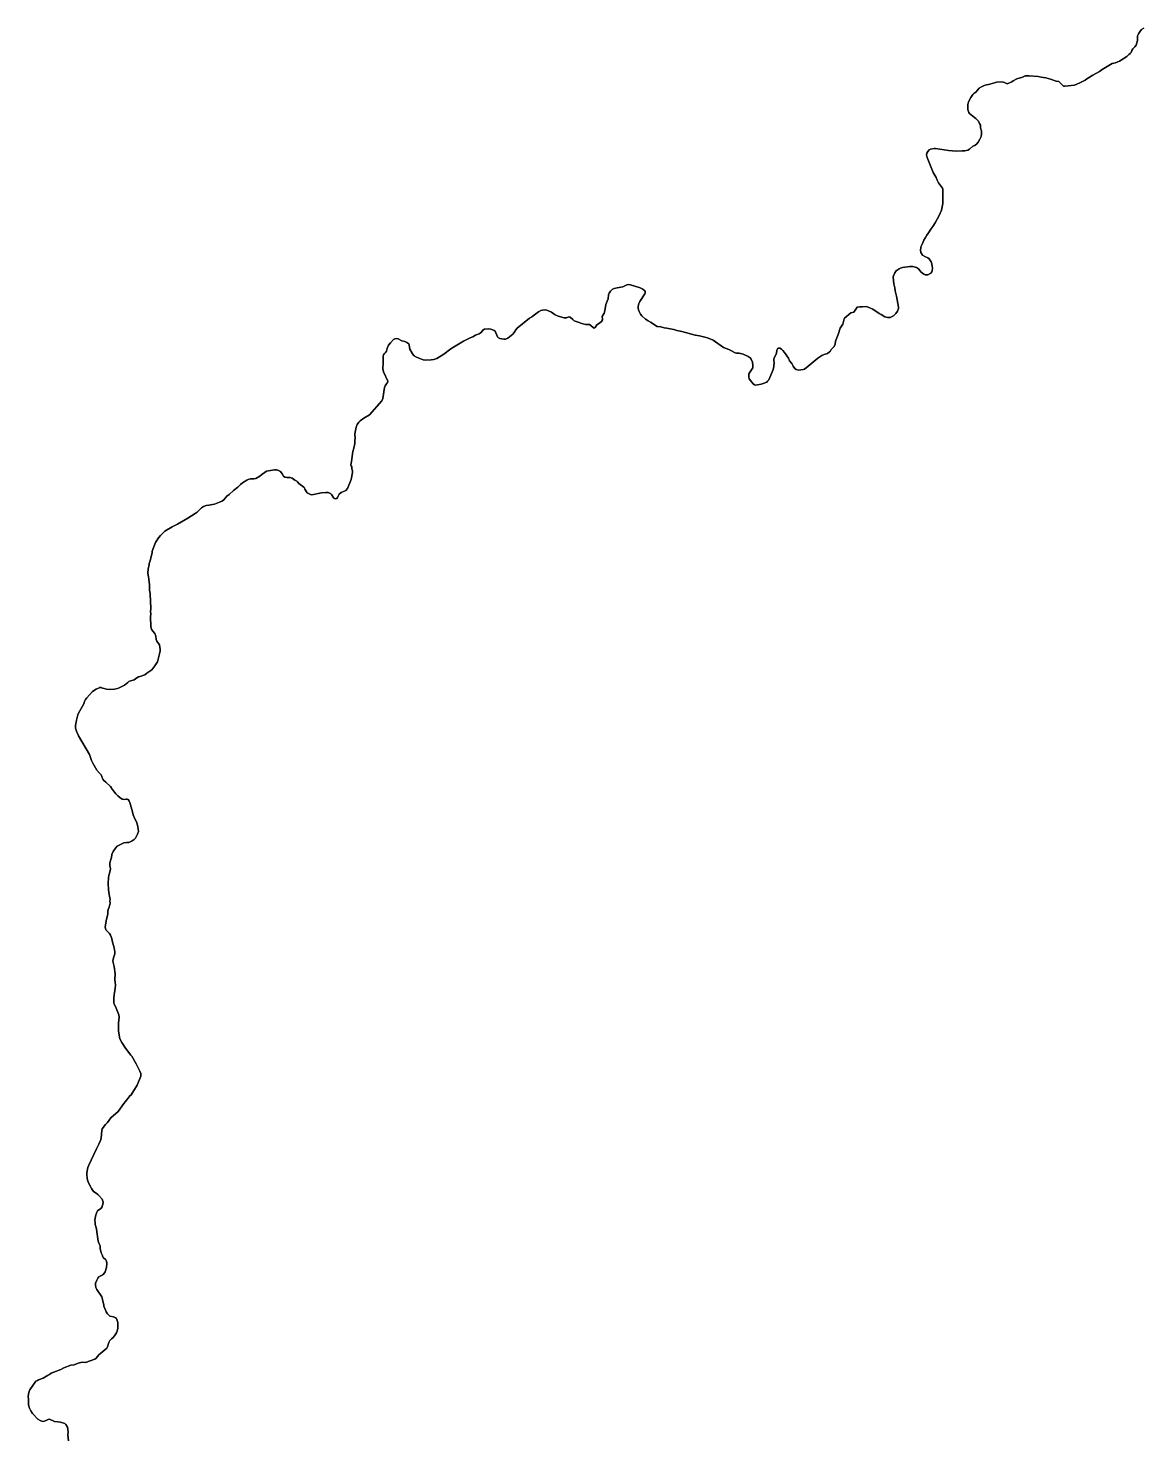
# Model space of a CAD drawing. Header units: inches. Extents: x 141448 to 685535, y 3466439 to 4099221.
# Drawn here: x 550449 to 563096, y 3683531 to 3699493 of the extents above; entities that cross this region are included whole.
import ezdxf

# ---------------------------------------------------------------- set-up
doc = ezdxf.new("R2010")
doc.units = ezdxf.units.IN
doc.header["$MEASUREMENT"] = 0
doc.layers.add('az_county', color=7, linetype='Continuous')

msp = doc.modelspace()

# ---------------------------------------------------------------- linework, layer by layer
at = {"layer": 'az_county'}
for points in [[(563096.8125, 3699493), (563069.3125, 3699478), (563049.9375, 3699453), (563034.1875, 3699426.75), (563022.6875, 3699404.5), (563025, 3699352.75), (563007, 3699300.25), (562994.75, 3699281), (562971.6875, 3699260.25), (562958.25, 3699240.25), (562951, 3699216.75), (562942.25, 3699205.5), (562925.5, 3699194.75), (562902.375, 3699173.25), (562819.75, 3699118.75), (562799.875, 3699112.75), (562775.25, 3699101), (562737.6875, 3699092.5), (562622.6875, 3699023.75), (562594, 3699002), (562517.1875, 3698960), (562448.875, 3698918.25), (562428.6875, 3698902.25), (562369.6875, 3698874.75), (562337.875, 3698856.25), (562309.5, 3698847.5), (562199.5, 3698834.25), (562184.875, 3698834.5), (562176.1875, 3698842.25), (562156.375, 3698867.25), (562131.375, 3698886.5), (562101.25, 3698893.5), (562036.5, 3698916), (561983, 3698929), (561931, 3698936.5), (561896, 3698944), (561797.5, 3698953.25), (561749.875, 3698953), (561719.25, 3698938), (561656.375, 3698918.25), (561615, 3698895.75), (561600, 3698884.75), (561544.6875, 3698860.75), (561516.6875, 3698878), (561491.5, 3698883.25), (561427, 3698879.5), (561402.75, 3698874.5), (561350.75, 3698857.25), (561334.375, 3698853.5), (561311.25, 3698851.75), (561286.5, 3698842.25), (561257.1875, 3698828), (561229.75, 3698811.25), (561208.25, 3698789.75), (561190.6875, 3698768), (561173.25, 3698755.75), (561156.6875, 3698740), (561134.5, 3698708.25), (561106.1875, 3698657.25), (561099.1875, 3698626.75), (561099.1875, 3698587), (561101.375, 3698572.25), (561112.875, 3698536), (561118.6875, 3698526.5), (561175.6875, 3698480), (561191.75, 3698469.5), (561220.875, 3698438), (561233.875, 3698411), (561242.875, 3698394.75), (561242.1875, 3698378.25), (561244.5, 3698363.25), (561255.375, 3698326.25), (561255.875, 3698314), (561257, 3698290.75), (561251.1875, 3698264.5), (561235.375, 3698234.75), (561217.1875, 3698200), (561203.6875, 3698180.5), (561178, 3698161.5), (561158.75, 3698153), (561117.75, 3698119.25), (561102.1875, 3698109.25), (561065.75, 3698100.75), (561035.875, 3698102.75), (560973.75, 3698096.75), (560882, 3698106), (560735.5, 3698129), (560719.6875, 3698129.25), (560676.5, 3698121), (560660.375, 3698111.5), (560646.25, 3698094), (560635.875, 3698074), (560631, 3698055.75), (560638.6875, 3698026), (560708.375, 3697857.75), (560741.25, 3697800.25), (560753.25, 3697768.75), (560767.5, 3697740.5), (560812.1875, 3697679.75), (560816.1875, 3697667), (560818.25, 3697596.75), (560816.1875, 3697506.5), (560802.6875, 3697431), (560775.875, 3697368.5), (560730.75, 3697287.25), (560704, 3697243), (560679.875, 3697214.25), (560655.5, 3697172.5), (560634.375, 3697146.25), (560621.1875, 3697118.25), (560600.75, 3697087.75), (560585.5, 3697049.5), (560571.1875, 3697020.5), (560566.75, 3697004.25), (560565.75, 3696975.75), (560568.375, 3696948.25), (560586.375, 3696920.75), (560613.1875, 3696902), (560645.25, 3696889.75), (560662.1875, 3696876.25), (560683.25, 3696842.5), (560692.5, 3696820.75), (560696.875, 3696796), (560698.375, 3696770.25), (560696.75, 3696742.75), (560691.1875, 3696728.75), (560679.875, 3696715.5), (560645.75, 3696696.25), (560617.6875, 3696696.5), (560602.75, 3696704.75), (560570.875, 3696726.75), (560539.375, 3696762.5), (560517.5, 3696778.25), (560478.75, 3696788.75), (560442.75, 3696790.75), (560358.25, 3696780.75), (560335.875, 3696772.25), (560320.25, 3696763.75), (560289.875, 3696741.25), (560271.1875, 3696717), (560259.375, 3696684.75), (560255.875, 3696675), (560258.5, 3696629.25), (560263.25, 3696592.75), (560273.1875, 3696549.25), (560276, 3696514), (560291.25, 3696454), (560314.6875, 3696330.25), (560313.25, 3696314.75), (560301.375, 3696283.25), (560283.375, 3696256.5), (560257.875, 3696232), (560221.25, 3696212), (560188.875, 3696211.5), (560161.25, 3696218.75), (560116.5, 3696246.5), (560095.375, 3696256.25), (560023.1875, 3696306), (559950.25, 3696335.5), (559901.5, 3696333.25), (559875.25, 3696334.25), (559846.75, 3696329.25), (559808.25, 3696270.75), (559774.25, 3696264.75), (559702.25, 3696205.25), (559697, 3696195.75), (559684.1875, 3696138.25), (559652.6875, 3696092.5), (559629.1875, 3696018.5), (559623.1875, 3695999.5), (559600.5, 3695942.75), (559595.375, 3695909), (559585.75, 3695884.25), (559552.75, 3695848.5), (559540.5, 3695827.75), (559533.375, 3695821), (559510.75, 3695805), (559473.25, 3695794.25), (559447.375, 3695783), (559400.75, 3695751.5), (559331.1875, 3695692.75), (559247.1875, 3695627.25), (559233.25, 3695622), (559182.25, 3695614.25), (559155.1875, 3695623.25), (559138.875, 3695634.25), (559119.1875, 3695661.75), (559103.6875, 3695688.75), (559077.1875, 3695721), (559066.375, 3695751.25), (559022.375, 3695815.75), (559004.5, 3695838.25), (558988.25, 3695853), (558970.25, 3695864.25), (558955.6875, 3695863), (558942.875, 3695857.75), (558936.1875, 3695843), (558931, 3695807.25), (558925.6875, 3695787), (558908.6875, 3695762.75), (558903.25, 3695738.75), (558906.1875, 3695685.25), (558901.5, 3695674.75), (558899.75, 3695655.75), (558892.25, 3695621.75), (558868.6875, 3695556.5), (558843.875, 3695506.25), (558831, 3695488.75), (558820.25, 3695478.75), (558779.875, 3695462.25), (558758.1875, 3695455.25), (558714.5, 3695448), (558695.6875, 3695446.75), (558682.1875, 3695448.75), (558667.1875, 3695460), (558623.25, 3695518.5), (558618.875, 3695540.25), (558617.25, 3695573.25), (558662.1875, 3695642.75), (558662.5, 3695673.5), (558658.375, 3695707.5), (558645.25, 3695738.75), (558632.5, 3695753), (558611.875, 3695771.25), (558554.25, 3695798.25), (558510.1875, 3695808), (558476.5, 3695808.25), (558462.375, 3695812), (558414, 3695836.25), (558392.875, 3695850.75), (558360.75, 3695862.5), (558331.25, 3695870.75), (558212.1875, 3695955), (558148.375, 3695983), (558058.1875, 3696005.75), (558014.75, 3696011.75), (558008.6875, 3696012.75), (557859.6875, 3696053.25), (557800.75, 3696065.75), (557766.375, 3696077.25), (557726.6875, 3696083.25), (557689.875, 3696091.75), (557658.6875, 3696094.75), (557621.875, 3696104.5), (557580.25, 3696109.25), (557503, 3696160.75), (557478.375, 3696173.25), (557447.5, 3696193.25), (557404.75, 3696231), (557391, 3696249.25), (557374, 3696280), (557366.875, 3696299.25), (557363.5, 3696318.25), (557363.1875, 3696337.75), (557371.1875, 3696370.75), (557384.1875, 3696394.75), (557440, 3696479.5), (557442.875, 3696488.25), (557443.75, 3696509), (557417.6875, 3696534), (557387.5, 3696547.5), (557275.75, 3696581.5), (557250.1875, 3696585.25), (557236.75, 3696582.75), (557214.25, 3696572.5), (557190.1875, 3696558.5), (557126.25, 3696549.5), (557092.75, 3696542.75), (557071, 3696532.5), (557051.25, 3696511.5), (557035.1875, 3696486.75), (557027.5, 3696469.5), (557021.6875, 3696423), (557013.5, 3696399), (556996.5, 3696360.75), (556985, 3696286.75), (556978.1875, 3696262.25), (556956.25, 3696223.25), (556959.875, 3696194.75), (556959.375, 3696184.25), (556948.1875, 3696166.5), (556925.25, 3696147.75), (556893.25, 3696129.5), (556876.1875, 3696099.75), (556867.6875, 3696091.75), (556856, 3696094.5), (556826.875, 3696123.25), (556810.75, 3696133.25), (556769.25, 3696133.75), (556736.1875, 3696141.25), (556670.5, 3696161.25), (556639.75, 3696174.75), (556621.25, 3696187.75), (556593.875, 3696214.75), (556578.5, 3696218.75), (556552.5, 3696209.75), (556525.6875, 3696207.5), (556457.6875, 3696225.75), (556423.75, 3696242.75), (556411.375, 3696251), (556379.875, 3696272), (556326.875, 3696296.5), (556298.25, 3696297.25), (556259.25, 3696289.75), (556232.1875, 3696274.75), (556159.25, 3696219), (556132, 3696202.75), (555991.25, 3696089.5), (555975.1875, 3696071), (555959.1875, 3696043.25), (555942.375, 3696022.25), (555887, 3695978.25), (555859.1875, 3695968), (555842.1875, 3695965.25), (555794.375, 3695975.5), (555780.75, 3695981.25), (555769, 3695993.75), (555742.875, 3696055.75), (555729.875, 3696065.75), (555705.25, 3696077), (555691.75, 3696078), (555662.375, 3696085.25), (555621, 3696078.5), (555604, 3696068.25), (555583.1875, 3696043.5), (555560.875, 3696027.25), (555517.875, 3696010), (555488.75, 3695994.75), (555458.5, 3695983.25), (555384.75, 3695945.25), (555251.875, 3695864.75), (555224.75, 3695846.5), (555160.375, 3695794.75), (555081.875, 3695746.25), (555047.25, 3695735.25), (555016.25, 3695730.75), (554955.25, 3695728.5), (554925.875, 3695731), (554851.5, 3695760.75), (554824.375, 3695779.25), (554802.1875, 3695804), (554802, 3695809.25), (554776.6875, 3695854), (554771.375, 3695873.5), (554766.5, 3695905.25), (554762.75, 3695912.25), (554742.375, 3695927.25), (554718.875, 3695939), (554684.5, 3695948.75), (554642.1875, 3695970), (554626.75, 3695972.25), (554604.75, 3695971.75), (554589.6875, 3695964.25), (554556.875, 3695923.25), (554535.25, 3695900.25), (554521.1875, 3695873.25), (554516.5, 3695859.75), (554512.1875, 3695832), (554500.1875, 3695816.5), (554487.6875, 3695804.25), (554477.5, 3695788.75), (554472.875, 3695772.75), (554473.6875, 3695698.25), (554469.875, 3695629.75), (554476, 3695597.75), (554525.5, 3695491), (554523.375, 3695476.25), (554510.25, 3695461.5), (554495.375, 3695438), (554488.375, 3695419.5), (554468, 3695292.75), (554457.5, 3695267), (554317.5, 3695108.75), (554253.5, 3695069.25), (554211.375, 3695039.75), (554197.6875, 3695024.75), (554178.5, 3694998.75), (554166.875, 3694968.75), (554151.1875, 3694893.25), (554151.375, 3694877.25), (554156.1875, 3694850), (554153.75, 3694811.5), (554150, 3694784.5), (554140.5, 3694731.75), (554129.1875, 3694691.25), (554114.6875, 3694580), (554106.75, 3694542), (554109.375, 3694531), (554116.25, 3694519.75), (554119.5, 3694508.75), (554119.1875, 3694495.25), (554125, 3694474.75), (554126.6875, 3694453.25), (554108.5, 3694376.75), (554068.25, 3694274.5), (554050.875, 3694252.25), (553995.1875, 3694229.25), (553974.1875, 3694208), (553956.5, 3694171.75), (553946.375, 3694161.25), (553928.1875, 3694155.25), (553912.75, 3694164.25), (553885.6875, 3694207), (553876.375, 3694217.25), (553848.75, 3694227.25), (553824.25, 3694229.25), (553774.25, 3694224.5), (553666, 3694202.25), (553648.875, 3694207), (553612.5, 3694224.75), (553586.1875, 3694267.5), (553581, 3694281.25), (553574.75, 3694288.75), (553516.6875, 3694331.5), (553502.875, 3694350.25), (553494.75, 3694358), (553472.6875, 3694366.75), (553441.1875, 3694388.75), (553419.6875, 3694398), (553381.25, 3694396.25), (553357.875, 3694401.25), (553343.6875, 3694412), (553327.875, 3694440.25), (553307.875, 3694466.25), (553285.75, 3694477.25), (553262.5, 3694483), (553240.5, 3694485.25), (553196.5, 3694477.75), (553151, 3694470), (553098, 3694431.75), (553075.1875, 3694411.25), (553028, 3694386), (553007.875, 3694382.5), (552968.25, 3694381.25), (552942.75, 3694374), (552926.375, 3694367), (552879.25, 3694337.5), (552854.6875, 3694317.5), (552824.6875, 3694290), (552775.875, 3694250), (552727.875, 3694205.75), (552701.375, 3694185.25), (552661.875, 3694142.25), (552644.375, 3694130.25), (552616.5, 3694116.5), (552560.1875, 3694095.25), (552498.75, 3694083.25), (552467.6875, 3694080.75), (552436.75, 3694068.5), (552412.6875, 3694052.75), (552365.25, 3694005.75), (552342.25, 3693990.5), (552258.375, 3693937.75), (552140, 3693869), (552080.75, 3693838.5), (551998.6875, 3693791.25), (551948.25, 3693741.5), (551926.1875, 3693714.25), (551894.1875, 3693659.25), (551855.5, 3693564.5), (551853.375, 3693548.75), (551830.6875, 3693453.75), (551820.875, 3693421.75), (551818.875, 3693412.25), (551808, 3693356.75), (551805, 3693318.75), (551818, 3693244), (551824.6875, 3693180.75), (551824.5, 3693120.25), (551831.875, 3693081.25), (551831, 3693058.75), (551836.1875, 3693012.25), (551837, 3693007.25), (551839, 3692905.5), (551837, 3692881.5), (551838.375, 3692848.75), (551837.1875, 3692820), (551840.1875, 3692706), (551847.5, 3692677), (551861.1875, 3692656.75), (551884.875, 3692627.75), (551894.6875, 3692598.5), (551901.1875, 3692562), (551908, 3692542.75), (551938.5, 3692499.5), (551945.5, 3692449.25), (551944.375, 3692432), (551938.5, 3692398.75), (551916.1875, 3692307.75), (551883.875, 3692262.25), (551849.6875, 3692218.75), (551795.875, 3692178), (551771, 3692162.25), (551750, 3692151.75), (551728.25, 3692146.5), (551699.5, 3692136.75), (551679.75, 3692126), (551650.25, 3692104), (551638.875, 3692098.75), (551607.375, 3692091.25), (551589.5, 3692083.75), (551580.1875, 3692074.25), (551539.25, 3692043.75), (551480.25, 3692012), (551463.5, 3692005.25), (551429.1875, 3691996.25), (551370.6875, 3691993.75), (551337, 3691997.25), (551310.375, 3692006.5), (551291.875, 3692009.5), (551277, 3692016.25), (551258.1875, 3692016), (551252, 3692013.25), (551219.75, 3691999), (551178.875, 3691971.75), (551112.875, 3691900.5), (551098.5, 3691881.5), (551087.25, 3691857.25), (551078.6875, 3691832.5), (551065.6875, 3691805.75), (551020.75, 3691727.5), (551011.25, 3691708.25), (550995.6875, 3691644.75), (550984.1875, 3691585), (550986.6875, 3691555.25), (550996.5, 3691522.75), (551019, 3691467.5), (551143.75, 3691255.5), (551167.875, 3691189.5), (551180.75, 3691159.5), (551195.25, 3691133.25), (551226.75, 3691080.75), (551257.875, 3691045), (551274.875, 3691025), (551284.6875, 3691009.5), (551289, 3690992), (551296.375, 3690977), (551306.75, 3690961.5), (551328.25, 3690944.75), (551381.5, 3690894.75), (551401.75, 3690864.25), (551442.375, 3690810.5), (551466.5, 3690789.5), (551486.25, 3690769), (551516.25, 3690751.5), (551541.375, 3690747.75), (551558.375, 3690750.75), (551571.25, 3690750.25), (551582.375, 3690745), (551594.75, 3690728.5), (551602.6875, 3690713), (551629.875, 3690608.75), (551639, 3690574.25), (551659.25, 3690526.75), (551681.1875, 3690486.75), (551693, 3690436.75), (551696.375, 3690414.75), (551698.25, 3690384.5), (551689.875, 3690352.25), (551675.5, 3690331), (551664.875, 3690306.75), (551651.375, 3690294), (551627.1875, 3690276.5), (551588.25, 3690259), (551563.25, 3690259.75), (551535.25, 3690257.25), (551479.1875, 3690229.75), (551459.5, 3690218), (551437.875, 3690194.5), (551412, 3690156.25), (551397.6875, 3690122), (551393, 3690087.75), (551372.875, 3690028.25), (551375.75, 3689990.5), (551379.875, 3689978.5), (551380.5, 3689962.75), (551378, 3689936.75), (551362.5, 3689884.25), (551358.1875, 3689856.75), (551357.5, 3689800), (551359.6875, 3689722.5), (551366, 3689671.5), (551378.25, 3689613.5), (551376.375, 3689598.75), (551377, 3689569.5), (551366.5, 3689527.5), (551356.75, 3689500.25), (551352.75, 3689479.25), (551350.25, 3689450.5), (551331.6875, 3689371.75), (551323.875, 3689323.75), (551323, 3689302.25), (551324.375, 3689285.25), (551330.5, 3689268.5), (551370.6875, 3689228.75), (551383.75, 3689207.25), (551395.5, 3689172.25), (551401.6875, 3689144.5), (551425.6875, 3689066.75), (551431.375, 3689017.75), (551431, 3688998), (551415.1875, 3688952.75), (551410.1875, 3688913), (551422.375, 3688853), (551436.375, 3688768.75), (551432.375, 3688704), (551438.6875, 3688642.75), (551432.875, 3688576.5), (551424.875, 3688535.25), (551420.375, 3688496), (551419, 3688471.5), (551420.75, 3688442.25), (551425.1875, 3688425.25), (551439.75, 3688398.5), (551478.375, 3688305), (551481.375, 3688279.5), (551472.6875, 3688211.25), (551472.6875, 3688152.75), (551474.1875, 3688118.75), (551489.875, 3688033.75), (551510, 3687990.25), (551551.6875, 3687927.75), (551611.75, 3687848), (551623.75, 3687837.5), (551673.75, 3687750), (551715.75, 3687665.25), (551724.75, 3687641.25), (551726.6875, 3687624.75), (551725.5, 3687608.75), (551685.25, 3687506.25), (551615.375, 3687399.75), (551603.1875, 3687387.25), (551593.1875, 3687376.75), (551553.375, 3687321.25), (551531.6875, 3687301.5), (551468.375, 3687210.75), (551384.375, 3687136), (551346.875, 3687084.75), (551326.375, 3687063.25), (551288.25, 3687013.5), (551282.75, 3686993), (551275, 3686908.5), (551270.6875, 3686882), (551251.6875, 3686839.75), (551222.25, 3686786.75), (551164.875, 3686656.75), (551134.875, 3686600.5), (551123.875, 3686573.25), (551117.5, 3686536.75), (551115, 3686509.25), (551114.1875, 3686485.5), (551116.5, 3686458.75), (551121.875, 3686430.75), (551136.875, 3686393), (551155.375, 3686359.75), (551165.6875, 3686335.75), (551189, 3686301.75), (551220.9375, 3686281.75), (551239.25, 3686267.25), (551255.0625, 3686253.5), (551287.5625, 3686215.25), (551297.8125, 3686181.25), (551294.75, 3686153.75), (551287.9375, 3686137.25), (551287.9375, 3686127.75), (551271.5625, 3686109.5), (551236.0625, 3686081.25), (551226.3125, 3686066.75), (551221.0625, 3686046.25), (551211.75, 3686022.75), (551204.75, 3685974.25), (551207.4375, 3685952.25), (551206.75, 3685926), (551222.75, 3685879.25), (551228.9375, 3685846.5), (551238.9375, 3685767), (551242.5625, 3685739.75), (551246.25, 3685726.25), (551258.9375, 3685699.5), (551263.25, 3685684.25), (551265.0625, 3685655.25), (551276.8125, 3685607.5), (551291.25, 3685577.25), (551291.3125, 3685571), (551300.3125, 3685554.75), (551328.3125, 3685528.5), (551335.0625, 3685513.5), (551342.3125, 3685486.25), (551335.25, 3685438.5), (551321.3125, 3685391.5), (551301.75, 3685365), (551292.25, 3685356.75), (551286.3125, 3685351.5), (551251.75, 3685335.25), (551238.9375, 3685319), (551226.5625, 3685295.25), (551213.3125, 3685261.75), (551212.8125, 3685243.5), (551217.25, 3685211.75), (551227.3125, 3685189.75), (551284.5625, 3685106.25), (551293.4375, 3685082.75), (551293.4375, 3685074.25), (551305.9375, 3685016), (551306.0625, 3685000.75), (551329.5625, 3684949.25), (551333.0625, 3684937.25), (551348.0625, 3684916), (551367.8125, 3684895.5), (551376.5625, 3684889.25), (551416.5625, 3684879.75), (551440.25, 3684869.25), (551449.75, 3684863), (551455.75, 3684851), (551465.0625, 3684817.25), (551464.0625, 3684753.75), (551459.3125, 3684720), (551451.75, 3684698.75), (551426.9375, 3684664.75), (551409.4375, 3684644), (551391.75, 3684631.5), (551374.25, 3684613.75), (551363.5625, 3684590.25), (551349.75, 3684542.5), (551341.9375, 3684525.25), (551296.25, 3684487.75), (551249.3125, 3684449.25), (551219.3125, 3684410.75), (551203.8125, 3684400.25), (551097.4375, 3684364), (551061.3125, 3684366), (551017.25, 3684356.25), (550969.8125, 3684338.25), (550931.0625, 3684332.5), (550853.0625, 3684301.75), (550818.4375, 3684284.25), (550709.8125, 3684240.75), (550689.0625, 3684226.25), (550666.9375, 3684216.25), (550618.8125, 3684186.75), (550564.25, 3684164.75), (550556.3125, 3684160.5), (550536.25, 3684149.75), (550467.75, 3684054), (550460.4375, 3684037.75), (550452.0625, 3684003.75), (550448.9375, 3683976.25), (550452.3125, 3683941.75), (550453.3125, 3683888), (550460.9375, 3683851), (550477.75, 3683815.25), (550499.25, 3683783.25), (550559.0625, 3683722.25), (550584.25, 3683704.25), (550612.75, 3683695.25), (550632.75, 3683697.75), (550677.5625, 3683718), (550690.3125, 3683718.75), (550746.9375, 3683694.25), (550786.75, 3683691.75), (550816.75, 3683687.25), (550863.8125, 3683669.75), (550876.4375, 3683660), (550893.4375, 3683631.5), (550898.9375, 3683603.75), (550901.4375, 3683571.25), (550899.5625, 3683543.75), (550904.3125, 3683474.5)], [(550904.3125, 3683474.5), (550899.5625, 3683543.75), (550901.4375, 3683571.25), (550898.9375, 3683603.75), (550893.4375, 3683631.5), (550876.4375, 3683660), (550863.8125, 3683669.75), (550816.75, 3683687.25), (550786.75, 3683691.75), (550746.9375, 3683694.25), (550690.3125, 3683718.75), (550677.5625, 3683718), (550632.75, 3683697.75), (550612.75, 3683695.25), (550584.25, 3683704.25), (550559.0625, 3683722.25), (550499.25, 3683783.25), (550477.75, 3683815.25), (550460.9375, 3683851), (550453.3125, 3683888), (550452.3125, 3683941.75), (550448.9375, 3683976.25), (550452.0625, 3684003.75), (550460.4375, 3684037.75), (550467.75, 3684054), (550536.25, 3684149.75), (550556.3125, 3684160.5), (550564.25, 3684164.75), (550618.8125, 3684186.75), (550666.9375, 3684216.25), (550689.0625, 3684226.25), (550709.8125, 3684240.75), (550818.4375, 3684284.25), (550853.0625, 3684301.75), (550931.0625, 3684332.5), (550969.8125, 3684338.25), (551017.25, 3684356.25), (551061.3125, 3684366), (551097.4375, 3684364), (551203.8125, 3684400.25), (551219.3125, 3684410.75), (551249.3125, 3684449.25), (551296.25, 3684487.75), (551341.9375, 3684525.25), (551349.75, 3684542.5), (551363.5625, 3684590.25), (551374.25, 3684613.75), (551391.75, 3684631.5), (551409.4375, 3684644), (551426.9375, 3684664.75), (551451.75, 3684698.75), (551459.3125, 3684720), (551464.0625, 3684753.75), (551465.0625, 3684817.25), (551455.75, 3684851), (551449.75, 3684863), (551440.25, 3684869.25), (551416.5625, 3684879.75), (551376.5625, 3684889.25), (551367.8125, 3684895.5), (551348.0625, 3684916), (551333.0625, 3684937.25), (551329.5625, 3684949.25), (551306.0625, 3685000.75), (551305.9375, 3685016), (551293.4375, 3685074.25), (551293.4375, 3685082.75), (551284.5625, 3685106.25), (551227.3125, 3685189.75), (551217.25, 3685211.75), (551212.8125, 3685243.5), (551213.3125, 3685261.75), (551226.5625, 3685295.25), (551238.9375, 3685319), (551251.75, 3685335.25), (551286.3125, 3685351.5), (551292.25, 3685356.75), (551301.75, 3685365), (551321.3125, 3685391.5), (551335.25, 3685438.5), (551342.3125, 3685486.25), (551335.0625, 3685513.5), (551328.3125, 3685528.5), (551300.3125, 3685554.75), (551291.3125, 3685571), (551291.25, 3685577.25), (551276.8125, 3685607.5), (551265.0625, 3685655.25), (551263.25, 3685684.25), (551258.9375, 3685699.5), (551246.25, 3685726.25), (551242.5625, 3685739.75), (551238.9375, 3685767), (551228.9375, 3685846.5), (551222.75, 3685879.25), (551206.75, 3685926), (551207.4375, 3685952.25), (551204.75, 3685974.25), (551211.75, 3686022.75), (551221.0625, 3686046.25), (551226.3125, 3686066.75), (551236.0625, 3686081.25), (551271.5625, 3686109.5), (551287.9375, 3686127.75), (551287.9375, 3686137.25), (551294.75, 3686153.75), (551297.8125, 3686181.25), (551287.5625, 3686215.25), (551255.0625, 3686253.5), (551239.25, 3686267.25), (551220.9375, 3686281.75), (551189, 3686301.75), (551165.6875, 3686335.75), (551155.375, 3686359.75), (551136.875, 3686393), (551121.875, 3686430.75), (551116.5, 3686458.75), (551114.1875, 3686485.5), (551115, 3686509.25), (551117.5, 3686536.75), (551123.875, 3686573.25), (551134.875, 3686600.5), (551164.875, 3686656.75), (551222.25, 3686786.75), (551251.6875, 3686839.75), (551270.6875, 3686882), (551275, 3686908.5), (551282.75, 3686993), (551288.25, 3687013.5), (551326.375, 3687063.25), (551346.875, 3687084.75), (551384.375, 3687136), (551468.375, 3687210.75), (551531.6875, 3687301.5), (551553.375, 3687321.25), (551593.1875, 3687376.75), (551603.1875, 3687387.25), (551615.375, 3687399.75), (551685.25, 3687506.25), (551725.5, 3687608.75), (551726.6875, 3687624.75), (551724.75, 3687641.25), (551715.75, 3687665.25), (551673.75, 3687750), (551623.75, 3687837.5), (551611.75, 3687848), (551551.6875, 3687927.75), (551510, 3687990.25), (551489.875, 3688033.75), (551474.1875, 3688118.75), (551472.6875, 3688152.75), (551472.6875, 3688211.25), (551481.375, 3688279.5), (551478.375, 3688305), (551439.75, 3688398.5), (551425.1875, 3688425.25), (551420.75, 3688442.25), (551419, 3688471.5), (551420.375, 3688496), (551424.875, 3688535.25), (551432.875, 3688576.5), (551438.6875, 3688642.75), (551432.375, 3688704), (551436.375, 3688768.75), (551422.375, 3688853), (551410.1875, 3688913), (551415.1875, 3688952.75), (551431, 3688998), (551431.375, 3689017.75), (551425.6875, 3689066.75), (551401.6875, 3689144.5), (551395.5, 3689172.25), (551383.75, 3689207.25), (551370.6875, 3689228.75), (551330.5, 3689268.5), (551324.375, 3689285.25), (551323, 3689302.25), (551323.875, 3689323.75), (551331.6875, 3689371.75), (551350.25, 3689450.5), (551352.75, 3689479.25), (551356.75, 3689500.25), (551366.5, 3689527.5), (551377, 3689569.5), (551376.375, 3689598.75), (551378.25, 3689613.5), (551366, 3689671.5), (551359.6875, 3689722.5), (551357.5, 3689800), (551358.1875, 3689856.75), (551362.5, 3689884.25), (551378, 3689936.75), (551380.5, 3689962.75), (551379.875, 3689978.5), (551375.75, 3689990.5), (551372.875, 3690028.25), (551393, 3690087.75), (551397.6875, 3690122), (551412, 3690156.25), (551437.875, 3690194.5), (551459.5, 3690218), (551479.1875, 3690229.75), (551535.25, 3690257.25), (551563.25, 3690259.75), (551588.25, 3690259), (551627.1875, 3690276.5), (551651.375, 3690294), (551664.875, 3690306.75), (551675.5, 3690331), (551689.875, 3690352.25), (551698.25, 3690384.5), (551696.375, 3690414.75), (551693, 3690436.75), (551681.1875, 3690486.75), (551659.25, 3690526.75), (551639, 3690574.25), (551629.875, 3690608.75), (551602.6875, 3690713), (551594.75, 3690728.5), (551582.375, 3690745), (551571.25, 3690750.25), (551558.375, 3690750.75), (551541.375, 3690747.75), (551516.25, 3690751.5), (551486.25, 3690769), (551466.5, 3690789.5), (551442.375, 3690810.5), (551401.75, 3690864.25), (551381.5, 3690894.75), (551328.25, 3690944.75), (551306.75, 3690961.5), (551296.375, 3690977), (551289, 3690992), (551284.6875, 3691009.5), (551274.875, 3691025), (551257.875, 3691045), (551226.75, 3691080.75), (551195.25, 3691133.25), (551180.75, 3691159.5), (551167.875, 3691189.5), (551143.75, 3691255.5), (551019, 3691467.5), (550996.5, 3691522.75), (550986.6875, 3691555.25), (550984.1875, 3691585), (550995.6875, 3691644.75), (551011.25, 3691708.25), (551020.75, 3691727.5), (551065.6875, 3691805.75), (551078.6875, 3691832.5), (551087.25, 3691857.25), (551098.5, 3691881.5), (551112.875, 3691900.5), (551178.875, 3691971.75), (551219.75, 3691999), (551252, 3692013.25), (551258.1875, 3692016), (551277, 3692016.25), (551291.875, 3692009.5), (551310.375, 3692006.5), (551337, 3691997.25), (551370.6875, 3691993.75), (551429.1875, 3691996.25), (551463.5, 3692005.25), (551480.25, 3692012), (551539.25, 3692043.75), (551580.1875, 3692074.25), (551589.5, 3692083.75), (551607.375, 3692091.25), (551638.875, 3692098.75), (551650.25, 3692104), (551679.75, 3692126), (551699.5, 3692136.75), (551728.25, 3692146.5), (551750, 3692151.75), (551771, 3692162.25), (551795.875, 3692178), (551849.6875, 3692218.75), (551883.875, 3692262.25), (551916.1875, 3692307.75), (551938.5, 3692398.75), (551944.375, 3692432), (551945.5, 3692449.25), (551938.5, 3692499.5), (551908, 3692542.75), (551901.1875, 3692562), (551894.6875, 3692598.5), (551884.875, 3692627.75), (551861.1875, 3692656.75), (551847.5, 3692677), (551840.1875, 3692706), (551837.1875, 3692820), (551838.375, 3692848.75), (551837, 3692881.5), (551839, 3692905.5), (551837, 3693007.25), (551836.1875, 3693012.25), (551831, 3693058.75), (551831.875, 3693081.25), (551824.5, 3693120.25), (551824.6875, 3693180.75), (551818, 3693244), (551805, 3693318.75), (551808, 3693356.75), (551818.875, 3693412.25), (551820.875, 3693421.75), (551830.6875, 3693453.75), (551853.375, 3693548.75), (551855.5, 3693564.5), (551894.1875, 3693659.25), (551926.1875, 3693714.25), (551948.25, 3693741.5), (551998.6875, 3693791.25), (552080.75, 3693838.5), (552140, 3693869), (552258.375, 3693937.75), (552342.25, 3693990.5), (552365.25, 3694005.75), (552412.6875, 3694052.75), (552436.75, 3694068.5), (552467.6875, 3694080.75), (552498.75, 3694083.25), (552560.1875, 3694095.25), (552616.5, 3694116.5), (552644.375, 3694130.25), (552661.875, 3694142.25), (552701.375, 3694185.25), (552727.875, 3694205.75), (552775.875, 3694250), (552824.6875, 3694290), (552854.6875, 3694317.5), (552879.25, 3694337.5), (552926.375, 3694367), (552942.75, 3694374), (552968.25, 3694381.25), (553007.875, 3694382.5), (553028, 3694386), (553075.1875, 3694411.25), (553098, 3694431.75), (553151, 3694470), (553196.5, 3694477.75), (553240.5, 3694485.25), (553262.5, 3694483), (553285.75, 3694477.25), (553307.875, 3694466.25), (553327.875, 3694440.25), (553343.6875, 3694412), (553357.875, 3694401.25), (553381.25, 3694396.25), (553419.6875, 3694398), (553441.1875, 3694388.75), (553472.6875, 3694366.75), (553494.75, 3694358), (553502.875, 3694350.25), (553516.6875, 3694331.5), (553574.75, 3694288.75), (553581, 3694281.25), (553586.1875, 3694267.5), (553612.5, 3694224.75), (553648.875, 3694207), (553666, 3694202.25), (553774.25, 3694224.5), (553824.25, 3694229.25), (553848.75, 3694227.25), (553876.375, 3694217.25), (553885.6875, 3694207), (553912.75, 3694164.25), (553928.1875, 3694155.25), (553946.375, 3694161.25), (553956.5, 3694171.75), (553974.1875, 3694208), (553995.1875, 3694229.25), (554050.875, 3694252.25), (554068.25, 3694274.5), (554108.5, 3694376.75), (554126.6875, 3694453.25), (554125, 3694474.75), (554119.1875, 3694495.25), (554119.5, 3694508.75), (554116.25, 3694519.75), (554109.375, 3694531), (554106.75, 3694542), (554114.6875, 3694580), (554129.1875, 3694691.25), (554140.5, 3694731.75), (554150, 3694784.5), (554153.75, 3694811.5), (554156.1875, 3694850), (554151.375, 3694877.25), (554151.1875, 3694893.25), (554166.875, 3694968.75), (554178.5, 3694998.75), (554197.6875, 3695024.75), (554211.375, 3695039.75), (554253.5, 3695069.25), (554317.5, 3695108.75), (554457.5, 3695267), (554468, 3695292.75), (554488.375, 3695419.5), (554495.375, 3695438), (554510.25, 3695461.5), (554523.375, 3695476.25), (554525.5, 3695491), (554476, 3695597.75), (554469.875, 3695629.75), (554473.6875, 3695698.25), (554472.875, 3695772.75), (554477.5, 3695788.75), (554487.6875, 3695804.25), (554500.1875, 3695816.5), (554512.1875, 3695832), (554516.5, 3695859.75), (554521.1875, 3695873.25), (554535.25, 3695900.25), (554556.875, 3695923.25), (554589.6875, 3695964.25), (554604.75, 3695971.75), (554626.75, 3695972.25), (554642.1875, 3695970), (554684.5, 3695948.75), (554718.875, 3695939), (554742.375, 3695927.25), (554762.75, 3695912.25), (554766.5, 3695905.25), (554771.375, 3695873.5), (554776.6875, 3695854), (554802, 3695809.25), (554802.1875, 3695804), (554824.375, 3695779.25), (554851.5, 3695760.75), (554925.875, 3695731), (554955.25, 3695728.5), (555016.25, 3695730.75), (555047.25, 3695735.25), (555081.875, 3695746.25), (555160.375, 3695794.75), (555224.75, 3695846.5), (555251.875, 3695864.75), (555384.75, 3695945.25), (555458.5, 3695983.25), (555488.75, 3695994.75), (555517.875, 3696010), (555560.875, 3696027.25), (555583.1875, 3696043.5), (555604, 3696068.25), (555621, 3696078.5), (555662.375, 3696085.25), (555691.75, 3696078), (555705.25, 3696077), (555729.875, 3696065.75), (555742.875, 3696055.75), (555769, 3695993.75), (555780.75, 3695981.25), (555794.375, 3695975.5), (555842.1875, 3695965.25), (555859.1875, 3695968), (555887, 3695978.25), (555942.375, 3696022.25), (555959.1875, 3696043.25), (555975.1875, 3696071), (555991.25, 3696089.5), (556132, 3696202.75), (556159.25, 3696219), (556232.1875, 3696274.75), (556259.25, 3696289.75), (556298.25, 3696297.25), (556326.875, 3696296.5), (556379.875, 3696272), (556411.375, 3696251), (556423.75, 3696242.75), (556457.6875, 3696225.75), (556525.6875, 3696207.5), (556552.5, 3696209.75), (556578.5, 3696218.75), (556593.875, 3696214.75), (556621.25, 3696187.75), (556639.75, 3696174.75), (556670.5, 3696161.25), (556736.1875, 3696141.25), (556769.25, 3696133.75), (556810.75, 3696133.25), (556826.875, 3696123.25), (556856, 3696094.5), (556867.6875, 3696091.75), (556876.1875, 3696099.75), (556893.25, 3696129.5), (556925.25, 3696147.75), (556948.1875, 3696166.5), (556959.375, 3696184.25), (556959.875, 3696194.75), (556956.25, 3696223.25), (556978.1875, 3696262.25), (556985, 3696286.75), (556996.5, 3696360.75), (557013.5, 3696399), (557021.6875, 3696423), (557027.5, 3696469.5), (557035.1875, 3696486.75), (557051.25, 3696511.5), (557071, 3696532.5), (557092.75, 3696542.75), (557126.25, 3696549.5), (557190.1875, 3696558.5), (557214.25, 3696572.5), (557236.75, 3696582.75), (557250.1875, 3696585.25), (557275.75, 3696581.5), (557387.5, 3696547.5), (557417.6875, 3696534), (557443.75, 3696509), (557442.875, 3696488.25), (557440, 3696479.5), (557384.1875, 3696394.75), (557371.1875, 3696370.75), (557363.1875, 3696337.75), (557363.5, 3696318.25), (557366.875, 3696299.25), (557374, 3696280), (557391, 3696249.25), (557404.75, 3696231), (557447.5, 3696193.25), (557478.375, 3696173.25), (557503, 3696160.75), (557580.25, 3696109.25), (557621.875, 3696104.5), (557658.6875, 3696094.75), (557689.875, 3696091.75), (557726.6875, 3696083.25), (557766.375, 3696077.25), (557800.75, 3696065.75), (557859.6875, 3696053.25), (558008.6875, 3696012.75), (558014.75, 3696011.75), (558058.1875, 3696005.75), (558148.375, 3695983), (558212.1875, 3695955), (558331.25, 3695870.75), (558360.75, 3695862.5), (558392.875, 3695850.75), (558414, 3695836.25), (558462.375, 3695812), (558476.5, 3695808.25), (558510.1875, 3695808), (558554.25, 3695798.25), (558611.875, 3695771.25), (558632.5, 3695753), (558645.25, 3695738.75), (558658.375, 3695707.5), (558662.5, 3695673.5), (558662.1875, 3695642.75), (558617.25, 3695573.25), (558618.875, 3695540.25), (558623.25, 3695518.5), (558667.1875, 3695460), (558682.1875, 3695448.75), (558695.6875, 3695446.75), (558714.5, 3695448), (558758.1875, 3695455.25), (558779.875, 3695462.25), (558820.25, 3695478.75), (558831, 3695488.75), (558843.875, 3695506.25), (558868.6875, 3695556.5), (558892.25, 3695621.75), (558899.75, 3695655.75), (558901.5, 3695674.75), (558906.1875, 3695685.25), (558903.25, 3695738.75), (558908.6875, 3695762.75), (558925.6875, 3695787), (558931, 3695807.25), (558936.1875, 3695843), (558942.875, 3695857.75), (558955.6875, 3695863), (558970.25, 3695864.25), (558988.25, 3695853), (559004.5, 3695838.25), (559022.375, 3695815.75), (559066.375, 3695751.25), (559077.1875, 3695721), (559103.6875, 3695688.75), (559119.1875, 3695661.75), (559138.875, 3695634.25), (559155.1875, 3695623.25), (559182.25, 3695614.25), (559233.25, 3695622), (559247.1875, 3695627.25), (559331.1875, 3695692.75), (559400.75, 3695751.5), (559447.375, 3695783), (559473.25, 3695794.25), (559510.75, 3695805), (559533.375, 3695821), (559540.5, 3695827.75), (559552.75, 3695848.5), (559585.75, 3695884.25), (559595.375, 3695909), (559600.5, 3695942.75), (559623.1875, 3695999.5), (559629.1875, 3696018.5), (559652.6875, 3696092.5), (559684.1875, 3696138.25), (559697, 3696195.75), (559702.25, 3696205.25), (559774.25, 3696264.75), (559808.25, 3696270.75), (559846.75, 3696329.25), (559875.25, 3696334.25), (559901.5, 3696333.25), (559950.25, 3696335.5), (560023.1875, 3696306), (560095.375, 3696256.25), (560116.5, 3696246.5), (560161.25, 3696218.75), (560188.875, 3696211.5), (560221.25, 3696212), (560257.875, 3696232), (560283.375, 3696256.5), (560301.375, 3696283.25), (560313.25, 3696314.75), (560314.6875, 3696330.25), (560291.25, 3696454), (560276, 3696514), (560273.1875, 3696549.25), (560263.25, 3696592.75), (560258.5, 3696629.25), (560255.875, 3696675), (560259.375, 3696684.75), (560271.1875, 3696717), (560289.875, 3696741.25), (560320.25, 3696763.75), (560335.875, 3696772.25), (560358.25, 3696780.75), (560442.75, 3696790.75), (560478.75, 3696788.75), (560517.5, 3696778.25), (560539.375, 3696762.5), (560570.875, 3696726.75), (560602.75, 3696704.75), (560617.6875, 3696696.5), (560645.75, 3696696.25), (560679.875, 3696715.5), (560691.1875, 3696728.75), (560696.75, 3696742.75), (560698.375, 3696770.25), (560696.875, 3696796), (560692.5, 3696820.75), (560683.25, 3696842.5), (560662.1875, 3696876.25), (560645.25, 3696889.75), (560613.1875, 3696902), (560586.375, 3696920.75), (560568.375, 3696948.25), (560565.75, 3696975.75), (560566.75, 3697004.25), (560571.1875, 3697020.5), (560585.5, 3697049.5), (560600.75, 3697087.75), (560621.1875, 3697118.25), (560634.375, 3697146.25), (560655.5, 3697172.5), (560679.875, 3697214.25), (560704, 3697243), (560730.75, 3697287.25), (560775.875, 3697368.5), (560802.6875, 3697431), (560816.1875, 3697506.5), (560818.25, 3697596.75), (560816.1875, 3697667), (560812.1875, 3697679.75), (560767.5, 3697740.5), (560753.25, 3697768.75), (560741.25, 3697800.25), (560708.375, 3697857.75), (560638.6875, 3698026), (560631, 3698055.75), (560635.875, 3698074), (560646.25, 3698094), (560660.375, 3698111.5), (560676.5, 3698121), (560719.6875, 3698129.25), (560735.5, 3698129), (560882, 3698106), (560973.75, 3698096.75), (561035.875, 3698102.75), (561065.75, 3698100.75), (561102.1875, 3698109.25), (561117.75, 3698119.25), (561158.75, 3698153), (561178, 3698161.5), (561203.6875, 3698180.5), (561217.1875, 3698200), (561235.375, 3698234.75), (561251.1875, 3698264.5), (561257, 3698290.75), (561255.875, 3698314), (561255.375, 3698326.25), (561244.5, 3698363.25), (561242.1875, 3698378.25), (561242.875, 3698394.75), (561233.875, 3698411), (561220.875, 3698438), (561191.75, 3698469.5), (561175.6875, 3698480), (561118.6875, 3698526.5), (561112.875, 3698536), (561101.375, 3698572.25), (561099.1875, 3698587), (561099.1875, 3698626.75), (561106.1875, 3698657.25), (561134.5, 3698708.25), (561156.6875, 3698740), (561173.25, 3698755.75), (561190.6875, 3698768), (561208.25, 3698789.75), (561229.75, 3698811.25), (561257.1875, 3698828), (561286.5, 3698842.25), (561311.25, 3698851.75), (561334.375, 3698853.5), (561350.75, 3698857.25), (561402.75, 3698874.5), (561427, 3698879.5), (561491.5, 3698883.25), (561516.6875, 3698878), (561544.6875, 3698860.75), (561600, 3698884.75), (561615, 3698895.75), (561656.375, 3698918.25), (561719.25, 3698938), (561749.875, 3698953), (561797.5, 3698953.25), (561896, 3698944), (561931, 3698936.5), (561983, 3698929), (562036.5, 3698916), (562101.25, 3698893.5), (562131.375, 3698886.5), (562156.375, 3698867.25), (562176.1875, 3698842.25), (562184.875, 3698834.5), (562199.5, 3698834.25), (562309.5, 3698847.5), (562337.875, 3698856.25), (562369.6875, 3698874.75), (562428.6875, 3698902.25), (562448.875, 3698918.25), (562517.1875, 3698960), (562594, 3699002), (562622.6875, 3699023.75), (562737.6875, 3699092.5), (562775.25, 3699101), (562799.875, 3699112.75), (562819.75, 3699118.75), (562902.375, 3699173.25), (562925.5, 3699194.75), (562942.25, 3699205.5), (562951, 3699216.75), (562958.25, 3699240.25), (562971.6875, 3699260.25), (562994.75, 3699281), (563007, 3699300.25), (563025, 3699352.75), (563022.6875, 3699404.5), (563034.1875, 3699426.75), (563049.9375, 3699453), (563069.3125, 3699478), (563096.8125, 3699493)]]:
    msp.add_lwpolyline(points, dxfattribs=at)

doc.saveas('drawing.dxf')
